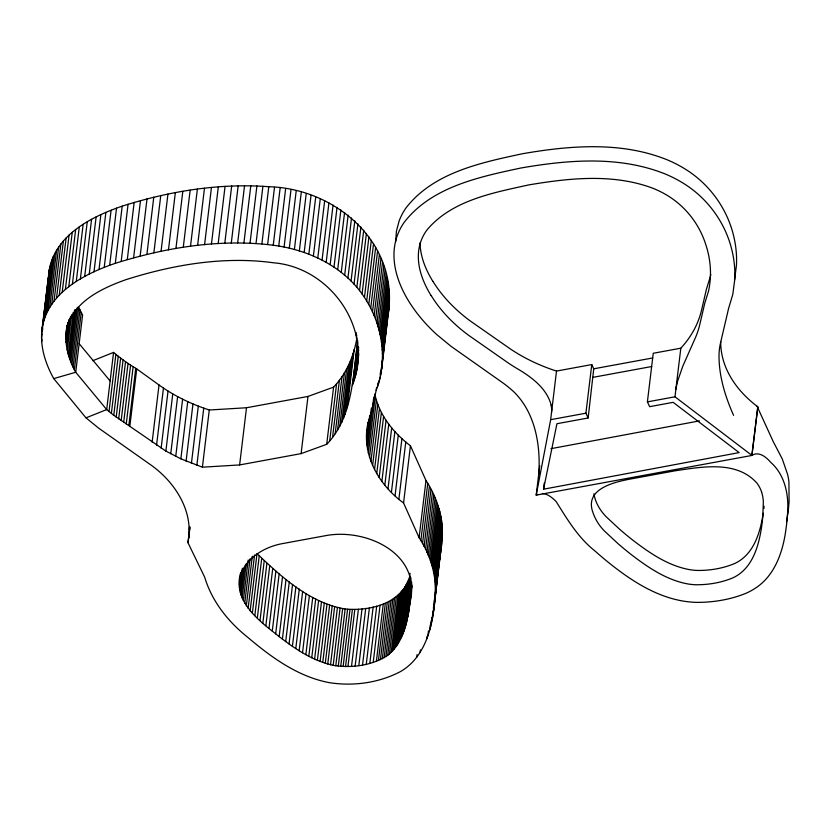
<?xml version="1.0" encoding="UTF-8"?>
<svg xmlns="http://www.w3.org/2000/svg" width="831" height="831" viewBox="0 0 831 831"><rect width="100%" height="100%" fill="white"/><g stroke="black" fill="none" stroke-linecap="round" stroke-linejoin="round"><path stroke-width="1.25" d="M434.208 605.976C438.404 582.147 432.38 557.767 419.104 537.709L403.565 502.973C378.531 484.909 360.633 453.487 368.175 422.044M441.084 548.803C445.291 524.963 439.267 500.584 425.991 480.526L410.441 445.79C393.614 432.889 379.144 415.23 374.843 394.019M433.855 608.874C431.05 632.713 422.532 658.921 400.48 671.573C378.894 682.957 353.102 686.468 329.086 682.604C297.997 676.683 271.592 657.518 247.929 637.47C228.255 621.827 211.967 601.519 204.675 577.161L187.931 542.653C194.361 511.688 174.863 481.658 150.266 464.539L98.577 428.09L85.998 417.858L53.745 378.604C45.695 364.155 40.21 347.576 41.841 330.863L49.185 270.168C55.438 234.903 91.493 216.683 122.199 206.15C169.306 191.161 219.291 183.017 268.777 186.715C336.524 188.46 400.095 244.148 387.984 315.427M48.427 280.836L49.185 270.168M395.67 241.894L396.418 231.236L399.129 220.973A105.319 74.52 6.9 0 1 405.892 208.062C433.377 172.453 480.962 162.637 522.574 153.725C570.295 145.446 621.588 141.27 667.49 159.926A105.319 74.53 6.9 0 1 684.277 168.506C708.448 183.069 726.502 207.324 733.347 234.706A197.321 139.629 6.9 0 1 736.453 265.369L734.521 280.12M551.68 409.61L551.545 412.353M357.714 340.679C352.895 375.685 353.071 417.027 326.697 444.315L301.102 453.622L239.619 464.934L202.4 467.188L180.857 458.826L165.878 451.077L113.764 415.292L106.69 409.579L75.714 372.257C67.747 358.151 63.748 341.479 67.134 325.399M352.354 385.158C374.729 330.395 331.122 267.385 273.451 262.783C223.819 255.969 173.025 264.694 125.658 279.756C101.029 288.565 70.812 302.816 66.366 331.746M41.841 330.863C45.882 293.738 83.64 274.012 115.312 263.334C166.013 247.409 220.163 238.57 273.243 245.238C310.14 249.975 347.213 268.164 366.679 300.988C382.8 327.331 387.61 361.215 376.194 390.279L366.876 432.504M410.971 594.404C408.499 615.792 405.715 640.836 387.713 655.316C372.008 665.714 351.555 668.29 333.2 665.34C310.025 660.24 290.414 645.708 272.267 631.103C254.431 617.298 233.075 597.905 240.668 572.642M538.758 474.366C540.742 445.582 535.476 413.516 514.347 392.325A122.261 86.517 6.9 0 0 502.651 382.717L450.973 346.267L436.67 334.498A197.321 139.629 6.9 0 1 412.965 307.636C398.558 287.1 388.316 260.041 397.405 235.266A105.319 74.52 6.9 0 1 404.167 222.355C431.653 186.757 479.238 176.941 520.86 168.018C568.57 159.749 619.864 155.563 665.776 174.219A105.319 74.53 6.9 0 1 682.552 182.799C706.724 197.363 724.788 221.617 731.633 249.009A197.321 139.629 6.9 0 1 734.729 279.663L732.797 294.413L728.59 308.457L720.612 342.517A122.261 86.517 6.9 0 0 719.023 354.567C718.742 375.643 725.079 396.273 733.586 415.365M410.015 602.433C422.013 553.29 365.557 527.643 324.963 535.787L283.371 543.443C263.541 546.725 241.738 559.938 239.546 581.69M41.592 334.426L48.468 277.242M42.983 323.882L49.87 266.699M41.55 338.009L42.007 334.197M42.464 330.385L42.776 327.85M43.233 324.038L43.69 320.226M44.147 316.414L44.459 313.869M44.916 310.056L45.217 307.522M45.83 302.432L46.141 299.898M47.512 288.461L47.824 285.916M43.887 320.454L50.774 263.282M41.716 341.634L42.028 339.1M45.009 317.089L51.896 259.906M46.359 313.775L53.246 256.592M47.938 310.514L54.815 253.33M49.746 307.314L56.622 250.131M51.771 304.177L58.658 246.994M54.036 301.102L60.912 243.919M56.518 298.09L63.405 240.907M59.24 295.15L66.127 237.967M62.19 292.273L69.077 235.09M65.369 289.468L72.255 232.285M68.776 286.737L75.663 229.553M66.002 335.309L67.259 324.921M72.411 284.067L79.298 226.884M65.919 338.955L67.903 322.438M67.903 324.9L68.204 322.366M66.096 342.673L68.848 319.8M68.568 322.937L68.869 320.392M69.326 320.995L69.638 318.46M66.542 346.475L69.897 318.522M70.188 319.083L70.49 316.549M67.249 350.339L71.528 314.762M76.275 281.48L83.162 224.297M68.225 354.276L73.273 312.342M68.994 356.811L74.645 309.797M69.856 359.366L75.818 309.807M80.368 278.956L87.255 221.773M70.832 361.932L77.408 307.293M71.902 364.508L78.789 307.325L82.591 315.084L75.714 372.257L53.745 378.604M73.076 367.094L79.963 309.911M84.689 276.505L91.576 219.322M74.343 369.681L81.23 312.498M89.239 274.126L96.116 216.943M94.007 271.82L100.883 214.647M99.003 269.597L105.88 212.414M104.218 267.437L111.094 210.253M109.65 265.349L116.537 208.166M115.312 263.334L122.199 206.15M121.191 261.391L128.078 204.218M92.875 360.675L113.567 352.406L106.69 409.579L85.998 417.858M109.006 411.532L115.883 354.349L113.567 352.406M127.288 259.532L134.175 202.349M111.364 413.433L118.241 356.25L115.883 354.349M113.764 415.292L120.64 358.109L118.241 356.25M133.614 257.735L140.491 200.551M116.195 417.11L123.071 359.927L120.64 358.109M118.667 418.886L125.543 361.703L123.071 359.927M140.148 256.01L147.025 198.827M121.16 420.611L128.047 363.427L125.543 361.703M123.694 422.283L130.581 365.11L128.047 363.427M126.26 423.914L133.147 366.741L130.581 365.11M146.9 254.359L153.777 197.176M128.857 425.503L135.733 368.32L133.147 366.741M129.854 426.095L136.731 368.912L135.733 368.32M153.87 252.78L160.757 195.597M161.058 251.274L167.935 194.09M168.464 249.84L175.341 192.657M152.135 442.185L159.022 385.002L136.731 368.912M175.923 248.542L182.81 191.359M156.56 445.271L163.447 388.087L159.022 385.002M183.267 247.368L190.154 190.195M161.141 448.231L168.028 391.058L163.447 388.087M165.878 451.077L172.755 393.894L168.028 391.058M190.496 246.34L197.373 189.156M170.739 453.788L177.616 396.616L172.755 393.894M197.601 245.436L204.478 188.263M175.736 456.375L182.612 399.192L177.616 396.616M204.582 244.678L211.458 187.494M180.857 458.826L187.733 401.643L182.612 399.192M211.448 244.044L218.324 186.861M186.092 461.132L192.969 403.949L187.733 401.643M191.431 463.303L198.308 406.12L192.969 403.949M218.179 243.545L225.066 186.373M189.146 529.659L189.447 527.124M196.864 465.318L203.751 408.135L198.308 406.12M187.931 542.653L189.894 526.771M188.699 537.927L189.925 527.768M224.796 243.192L231.683 186.009M202.4 467.188L209.277 410.005L203.751 408.135M231.298 242.964L238.175 185.791M237.666 242.881L244.543 185.697M243.909 242.932L250.796 185.749M250.027 243.119L256.914 185.936M256.021 243.441L262.908 186.258M261.89 243.899L268.777 186.715M239.619 464.934L246.506 407.751L307.989 396.439L333.584 387.142C346.423 373.742 353.861 356.125 356.894 337.978M267.634 244.501L274.51 187.318M273.243 245.238L280.13 188.055M278.728 246.111L285.604 188.928M239.411 584.401L240.938 572.517M239.505 587.133L241.187 573.151M241.281 573.712L241.592 571.167M239.816 589.854L242.423 568.259M242.299 571.146L242.61 568.612M240.356 592.586L243.265 568.446M241.125 595.308L244.636 566.077M284.077 247.119L290.964 189.935M242.112 598.008L246.236 563.698M243.306 600.668L248.199 560.001M244.709 603.275L250.069 558.806M246.329 605.841L252.292 556.282M289.302 248.272L296.179 191.088M248.137 608.344L254.566 554.973M250.152 610.785L257.028 553.602C281.958 577.483 309.953 602.932 345.156 608.998C369.982 611.336 401.103 603.805 409.61 577.14L402.723 634.323M294.382 249.549L301.269 192.376M252.354 613.143L259.23 555.97M254.826 615.594L261.713 558.422M299.337 250.972L306.213 193.789M257.33 617.994L264.216 560.811M304.156 252.531L311.033 195.347M260.01 620.477L266.896 563.293M262.856 623.042L269.743 565.869M308.831 254.224L315.718 197.04M265.858 625.681L272.734 568.508M313.38 256.041L320.257 198.858M268.995 628.371L275.882 571.198M272.267 631.103L279.154 573.92M317.785 257.994L324.661 200.811M275.663 633.856L282.54 576.683M322.054 260.082L328.931 202.899M301.102 453.622L307.989 396.439M279.154 636.629L286.041 579.446M326.178 262.284L333.054 205.112M282.395 639.112L289.281 581.929M330.156 264.622L337.043 207.438M285.698 641.574L292.574 584.39M334 267.083L340.887 209.9M289.032 643.973L295.919 586.79M337.698 269.66L344.585 212.476M292.408 646.31L299.285 589.127M295.784 648.564L302.671 591.381M341.25 272.35L348.137 215.167M299.16 650.725L306.047 593.542M344.668 275.144L351.544 217.971M326.697 444.315L333.584 387.142M302.526 652.761L309.402 595.578M347.929 278.053L354.816 220.88M329.72 440.887L336.607 383.704M305.85 654.662L312.726 597.479M351.046 281.065L357.932 223.892M332.545 437.355L339.422 380.172M335.163 433.73L342.04 376.557M308.82 656.261L315.707 599.078M354.027 284.181L360.903 226.998M337.563 430.032L344.439 372.849M311.739 657.737L318.626 600.553M339.754 426.251L346.631 369.078M356.852 287.381L363.729 230.197M341.728 422.408L348.605 365.225M343.473 418.492L350.36 361.308M314.606 659.087L321.483 601.904M359.532 290.663L366.409 233.49M345 414.513L351.887 357.33M346.309 410.483L353.185 353.3M355.845 334.997L356.156 332.452M347.379 406.411L354.255 349.228M317.39 660.313L324.277 603.129M356.426 337.739L356.738 335.194M362.056 294.039L368.943 236.856M352.687 384.317L357.735 342.382M353.507 382.104L357.787 346.527M320.112 661.424L326.988 604.241M354.266 379.86L358.244 346.828M358.016 351.025L358.473 347.213M364.445 297.477L371.322 240.294M354.962 377.596L358.628 347.098M358.088 353.528L358.556 349.716M355.585 375.29L358.639 349.872M356.135 372.963L358.556 352.209M358.026 358.504L358.639 353.414M356.624 370.605L358.618 354.089M357.392 365.827L358.618 355.658M322.75 662.4L329.627 605.217M366.679 300.988L373.555 243.815M325.295 663.263L332.171 606.079M368.767 304.572L375.654 247.389M327.746 664.011L334.633 606.827M370.709 308.197L377.586 251.024M372.496 311.885L379.383 254.702M330.53 664.748L337.417 607.565M374.147 315.614L381.024 258.431M333.2 665.34L340.076 608.167M375.633 319.374L382.52 262.191M335.776 665.818L342.652 608.635M376.983 323.166L383.87 265.993M378.188 326.988L385.065 269.805M338.269 666.171L345.156 608.998M366.627 436.639L368.31 422.657M379.237 330.831L386.114 273.648M368.216 424.34L368.829 419.26M366.648 440.783L369.702 415.375M366.949 444.949L371.384 408.104M380.141 334.675L387.017 277.502M340.71 666.42L347.597 609.237M367.531 449.114L373.805 397.021M380.889 338.539L387.776 281.356M381.502 342.393L388.378 285.21M368.382 453.269L375.269 396.096M376.194 390.279L376.505 387.734M343.13 666.566L350.007 609.383M381.959 346.247L388.846 289.063M377.461 386.841L377.918 383.029M382.27 350.08L389.157 292.907M369.515 457.414L376.401 400.23M378.583 383.361L378.884 380.816M382.437 353.913L389.324 296.729M379.559 379.819L379.871 377.284M380.172 374.739L380.484 372.195M382.468 357.714L389.344 300.531M345.53 666.618L352.406 609.435M380.401 376.235L381.471 367.344M381.782 364.799L382.395 359.719M382.696 357.174L383.153 353.362M383.465 350.827L384.067 345.748M384.379 343.203L384.836 339.391M385.148 336.846L385.605 333.034M386.062 329.221L386.519 325.409M386.82 322.875L387.288 319.062L386.727 321.452M381.097 372.61L389.22 304.302M381.658 368.943L388.95 308.052M370.917 461.527L377.804 404.344M347.94 666.587L354.827 609.403M372.589 465.599L379.476 408.416M374.532 469.629L381.408 412.446M351.513 666.4L358.39 609.216M376.723 473.608L383.6 416.424M355.149 666.036L362.025 608.863M379.175 477.524L386.051 420.341M358.836 665.517L365.713 608.334M381.876 481.357L388.752 424.174M362.555 664.831L369.431 607.648M384.826 485.117L391.702 427.934M366.274 664.146L373.15 606.962M388.004 488.784L394.881 431.601M369.826 663.335L376.713 606.163M391.411 492.347L398.298 435.164M373.202 662.411L380.079 605.228M395.047 495.806L401.924 438.633M376.37 661.362L383.247 604.179M378.417 660.562L385.304 603.389M398.89 499.161L405.777 441.978M380.401 659.71L387.277 602.527M382.302 658.765L389.188 601.582M384.151 657.737L391.037 600.553M403.565 502.973L410.441 445.79M385.948 656.583L392.834 599.4M387.713 655.316L394.59 598.133M389.438 653.904L396.325 596.72M391.152 652.345L398.028 595.162M392.575 650.881L399.462 593.708M393.987 649.291L400.864 592.119M395.359 647.578L402.235 590.394M396.699 645.729L403.575 588.545M397.997 643.745L404.874 586.561M399.244 641.636L406.12 584.463M400.438 639.403L407.315 582.23M401.56 637.055L408.447 579.872M409.745 575.769L410.047 573.234M403.804 631.467L410.379 576.828M404.801 628.506L410.919 577.68M405.715 625.463L410.909 582.261M406.536 622.357L411.283 582.967M407.283 619.199L411.719 582.344M407.959 616.01L411.781 584.245M408.54 612.821L410.992 592.493M411.293 589.948L411.75 586.135M409.112 609.31L410.909 593.324M411.418 590.207L411.833 585.699M419.104 537.709L425.991 480.526M420.85 540.701L427.736 483.517M422.512 543.671L429.388 486.488M424.08 546.611L430.957 489.428M425.555 549.509L432.432 492.326M426.937 552.366L433.813 495.183M428.204 555.17L435.091 497.987M416.767 657.176L417.069 654.631M429.378 557.923L436.254 500.74M430.437 560.624L437.314 503.441M420.091 652.418L420.393 649.884M431.382 563.252L438.259 506.069M432.224 565.828L439.1 508.645M432.951 568.352L439.828 511.169M433.564 570.814L440.451 513.631M434.083 573.234L440.96 516.051M426.791 638.873L427.103 636.328M434.499 575.613L441.375 518.43M427.861 635.944L428.464 630.864M434.821 577.971L441.697 520.788M435.06 580.318L441.936 523.135M435.215 582.666L442.092 525.483M429.71 629.96L430.323 624.881M435.309 585.045L442.185 527.862M430.51 626.927L431.279 620.57M435.33 587.455L442.217 530.271M431.237 623.884L432.006 617.526M435.309 589.917L442.196 532.733M435.236 592.43L442.123 535.247M431.891 620.83L432.961 611.938M433.418 608.126L433.73 605.581M434.187 601.769L434.488 599.234M435.101 594.144L435.413 591.61M435.87 587.797L436.327 583.985M436.628 581.44L437.096 577.628M437.553 573.816L437.854 571.281M438.311 567.469L438.778 563.657L438.342 565.682M432.473 617.797L434.769 598.736M434.966 597.655L442.009 537.834M432.993 614.784L441.635 543.194M433.45 611.813L441.386 545.967M539.745 465.713L536.203 495.131L751.962 455.44L757.81 406.837L757.062 406.266A122.261 86.517 6.9 0 1 720.716 341.551M537.657 494.372A118.355 34.632 79 0 0 536.203 495.131L550.662 419.676L556.51 371.073A150.515 106.503 6.9 0 1 506.256 346.07L470.304 320.995A169.202 119.737 6.9 0 1 432.899 281.273M710.754 274.49A169.202 119.737 6.9 0 1 710.276 276.848L706.475 289.043L701.499 310.295A150.515 106.503 6.9 0 1 680.818 348.199L653.249 353.268L647.401 401.882L649.634 406.671L673.162 402.339L739.154 452.594L543.557 489.189L544.305 482.936M543.557 489.189L556.936 423.717L588.151 417.983L585.917 413.194L591.765 364.58L556.51 371.073M588.151 417.983L593.739 368.808L591.765 364.58M751.962 455.44L674.969 396.803L680.818 348.199M440.731 551.691L440.025 556.614M675.852 389.479L676.278 386.685M439.36 560.624L439.879 557.611M786.593 521.681L787.965 512.748A381.346 269.846 6.9 0 0 789.076 501.54L788.931 481.845A121.949 86.299 6.9 0 0 787.684 474.698L782.324 459.055L773.225 441.583L757.062 406.266M677.317 382.011L682.802 366.191L695.786 336.867A150.504 106.503 6.9 0 0 699.775 324.589L704.75 303.336L708.531 291.141A169.202 119.737 6.9 0 0 705.914 245.02C700.367 226.988 688.889 210.814 673.661 199.679A83.786 59.292 6.9 0 0 665.444 194.329A80.534 56.996 6.9 0 0 652.979 188.294C613.33 173.347 569.567 178.042 528.734 184.918C492.928 192.823 451.877 200.313 427.03 229.865A80.534 56.996 6.9 0 0 421.722 239.172A83.786 59.292 6.9 0 0 419.395 246.454C415.687 263.604 422.179 281.117 431.102 295.587M550.911 448.688L699.515 420.881M593.739 368.808L652.709 357.964M592.7 377.388L651.681 366.533M550.662 419.676L585.917 413.194M647.401 401.882L674.969 396.803M757.81 406.837L751.826 455.461A118.355 32.689 80.1 0 1 770.721 462.337C785.627 475.436 789.305 496.793 787.373 515.667A380.598 269.327 6.9 0 1 785.908 529.586C782.989 551.597 774.991 575.468 755.441 588.14A69.586 49.237 6.9 0 1 745.874 593.334C730.366 599.639 713.424 602.433 696.71 602.382A69.586 49.237 6.9 0 1 684.193 601.249C655.503 596.7 630.449 580.131 608.25 562.275A380.588 269.317 6.9 0 1 595.069 551.057C578.314 537.875 567.407 519.562 556.292 501.789A118.355 34.632 79 0 0 542.311 493.521M209.277 410.005L246.506 407.751M79.153 343.67L110.128 380.993M432.816 281.294C425.701 269.711 420.289 256.602 420.029 242.839M551.182 405.227C547.006 388.866 532.505 377.825 518.721 369.515A150.515 106.503 6.9 0 1 504.531 360.363L468.591 335.288A169.202 119.737 6.9 0 1 431.185 295.566M761.612 492.025A57.381 41.706 -35.1 0 0 756.854 483.04C736.567 460.27 702.07 466.825 675.333 470.772L633.741 478.417C616.498 481.513 583.289 487.922 593.168 513.143A57.381 25.979 35.1 0 0 597.51 522.211A65.202 46.141 6.9 0 0 604.75 531.321L618.254 543.858A343.712 243.223 6.9 0 0 631.55 554.807C648.419 567.708 666.857 580.225 688.161 583.996A43.004 30.425 6.9 0 0 695.526 584.744C708.189 584.889 721.079 582.78 732.797 577.888A43.004 30.425 6.9 0 0 738.343 574.761C752.606 564.955 758.08 547.234 760.936 530.999A343.712 243.223 6.9 0 0 762.744 517.277L763.336 502.142A65.202 46.141 6.9 0 0 761.57 492.045M763.222 513.184A343.712 243.223 6.9 0 1 762.661 516.705C759.794 532.941 754.33 550.652 740.068 560.468A43.004 30.425 6.9 0 1 734.511 563.584C722.804 568.487 709.913 570.596 697.24 570.45A43.004 30.425 6.9 0 1 689.886 569.702C668.571 565.932 650.143 553.415 633.274 540.503A343.712 243.223 6.9 0 1 619.968 529.565L606.464 517.027A65.213 46.141 6.9 0 1 593.936 493.739M764.125 506.308A343.712 243.223 6.9 0 1 763.855 508.582M676.444 386.519A38.465 11.769 -64.1 0 1 677.504 381.865M551.109 405.216A38.486 25.979 29.6 0 1 551.628 409.6"/></g></svg>
